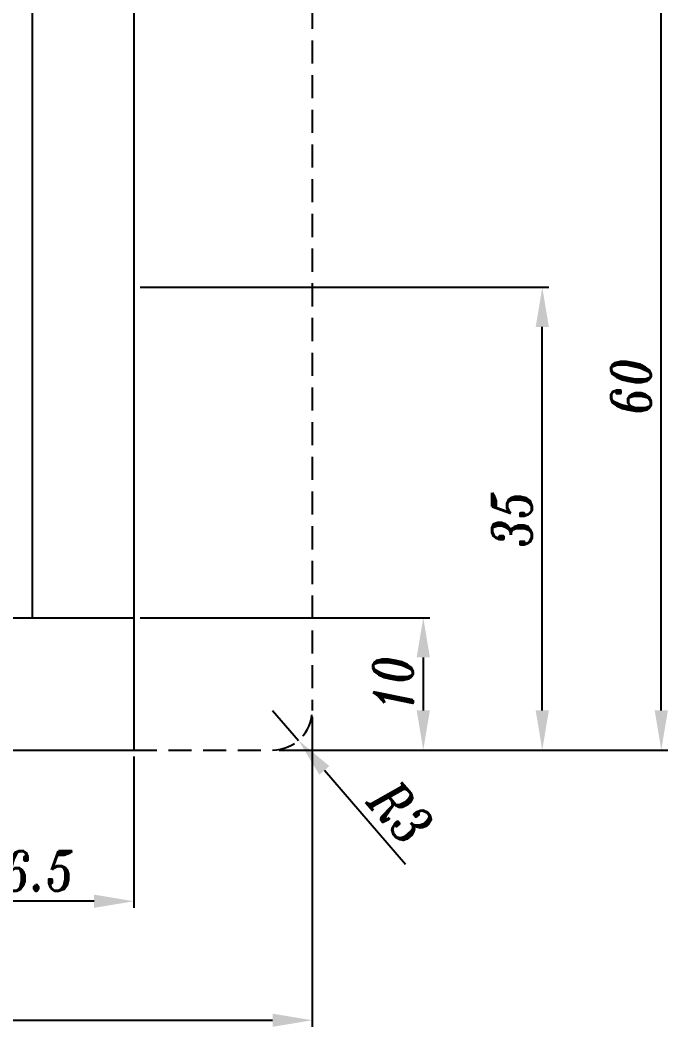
# Model space of a CAD drawing. Extents: x 5 to 829, y 5 to 582.
# Drawn here: x 406.3 to 455.2, y 204.6 to 280.8 of the extents above; entities that cross this region are included whole.
import ezdxf

# ---------------------------------------------------------------- set-up
doc = ezdxf.new("R2010")
doc.units = 0
doc.header["$LTSCALE"] = 7
doc.header["$MEASUREMENT"] = 0
doc.linetypes.add('HIDDEN', pattern=[0.375, 0.25, -0.125])
doc.layers.get('DEFPOINTS').update_dxf_attribs({"linetype": 'CONTINUOUS', "lineweight": 15})
doc.layers.add('DIMENSIONS', color=2, linetype='CONTINUOUS')
doc.layers.add('HIDDEN', color=3, linetype='HIDDEN')
doc.layers.add('OUTLINE', color=7, linetype='CONTINUOUS', lineweight=25)
doc.styles.add('ITALICT', font='ITALICT.shx', dxfattribs={"width": 0.8, "height": 3})
doc.dimstyles.get("Standard").update_dxf_attribs({"dimtxt": 3, "dimasz": 3, "dimexe": 0.5, "dimexo": 0.5, "dimgap": 0.8, "dimtad": 1, "dimdsep": 46, "dimtxsty": 'ITALICT', "dimcen": 0.09, "dimazin": 2, "dimtfac": 1, "dimtmove": 0, "dimatfit": 3, "dimfxl": 1, "dimtolj": 1, "dimtzin": 0, "dimarcsym": 0})

# ---------------------------------------------------------------- blocks, each defined once
blk = doc.blocks.new('*D42')
at = {"layer": 'DEFPOINTS', "color": 0}
for p in [(407.161, 285.567), (454.743, 285.567), (425.341, 225.567)]:
    blk.add_point(p, dxfattribs=at)
at = {"layer": 'DIMENSIONS', "color": 0, "lineweight": -2}
for p, q in [((407.661, 285.567), (455.243, 285.567)), ((454.743, 228.567), (454.743, 282.567)), ((425.841, 225.567), (455.243, 225.567))]:
    blk.add_line(p, q, dxfattribs=at)
at = {"layer": 'DIMENSIONS', "color": 0}
for points in [[(455.243, 282.567), (454.243, 282.567), (454.743, 285.567)], [(454.243, 228.567), (455.243, 228.567), (454.743, 225.567)]]:
    blk.add_solid(points, dxfattribs=at)
at = {"layer": 'DIMENSIONS', "color": 0, "insert": (452.443, 253.067), "char_height": 3, "attachment_point": 5, "rotation": 90, "style": 'ITALICT'}
blk.add_mtext('\\A1;60', dxfattribs=at)
blk = doc.blocks.new('*D57')
at = {"layer": 'DEFPOINTS', "color": 0}
for p in [(276.341, 228.567), (428.341, 228.567), (428.341, 205.127)]:
    blk.add_point(p, dxfattribs=at)
at = {"layer": 'DIMENSIONS', "color": 0, "lineweight": -2}
for p, q in [((276.341, 228.067), (276.341, 204.627)), ((428.341, 228.067), (428.341, 204.627)), ((279.341, 205.127), (425.341, 205.127))]:
    blk.add_line(p, q, dxfattribs=at)
at = {"layer": 'DIMENSIONS', "color": 0}
for points in [[(279.341, 205.627), (279.341, 204.627), (276.341, 205.127)], [(425.341, 204.627), (425.341, 205.627), (428.341, 205.127)]]:
    blk.add_solid(points, dxfattribs=at)
at = {"layer": 'DIMENSIONS', "color": 0, "insert": (352.341, 207.427), "char_height": 3, "attachment_point": 5, "style": 'ITALICT'}
blk.add_mtext('\\A1;%%c152', dxfattribs=at)
blk = doc.blocks.new('*D86')
at = {"layer": 'DEFPOINTS', "color": 0}
for p in [(414.841, 260.567), (445.743, 260.567), (425.341, 225.567)]:
    blk.add_point(p, dxfattribs=at)
at = {"layer": 'DIMENSIONS', "color": 0, "lineweight": -2}
for p, q in [((415.341, 260.567), (446.243, 260.567)), ((445.743, 228.567), (445.743, 257.567)), ((425.841, 225.567), (446.243, 225.567))]:
    blk.add_line(p, q, dxfattribs=at)
at = {"layer": 'DIMENSIONS', "color": 0}
for points in [[(446.243, 257.567), (445.243, 257.567), (445.743, 260.567)], [(445.243, 228.567), (446.243, 228.567), (445.743, 225.567)]]:
    blk.add_solid(points, dxfattribs=at)
at = {"layer": 'DIMENSIONS', "color": 0, "insert": (443.443, 243.067), "char_height": 3, "attachment_point": 5, "rotation": 90, "style": 'ITALICT'}
blk.add_mtext('\\A1;35', dxfattribs=at)
blk = doc.blocks.new('*D87')
at = {"layer": 'DEFPOINTS', "color": 0}
for p in [(425.341, 228.567), (427.302, 226.297)]:
    blk.add_point(p, dxfattribs=at)
at = {"layer": 'DIMENSIONS', "color": 0, "lineweight": -2}
for p, q in [((425.341, 228.567), (427.302, 226.297)), ((435.403, 216.918), (429.263, 224.026))]:
    blk.add_line(p, q, dxfattribs=at)
at = {"layer": 'DIMENSIONS', "color": 0}
blk.add_solid([(429.642, 224.353), (428.885, 223.699), (427.302, 226.297)], dxfattribs=at)
at = {"layer": 'DIMENSIONS', "color": 0, "insert": (435.054, 220.841), "char_height": 3, "attachment_point": 5, "rotation": 310.82061, "style": 'ITALICT'}
blk.add_mtext('\\A1;R3', dxfattribs=at)
blk = doc.blocks.new('*D88')
at = {"layer": 'DEFPOINTS', "color": 0}
for p in [(398.341, 225.567), (414.841, 225.567), (398.341, 214.127)]:
    blk.add_point(p, dxfattribs=at)
at = {"layer": 'DIMENSIONS', "color": 0, "lineweight": -2}
for p, q in [((398.341, 225.067), (398.341, 213.627)), ((414.841, 225.067), (414.841, 213.627)), ((411.841, 214.127), (401.341, 214.127))]:
    blk.add_line(p, q, dxfattribs=at)
at = {"layer": 'DIMENSIONS', "color": 0}
for points in [[(401.341, 214.627), (401.341, 213.627), (398.341, 214.127)], [(411.841, 213.627), (411.841, 214.627), (414.841, 214.127)]]:
    blk.add_solid(points, dxfattribs=at)
at = {"layer": 'DIMENSIONS', "color": 0, "insert": (406.591, 216.427), "char_height": 3, "attachment_point": 5, "style": 'ITALICT'}
blk.add_mtext('\\A1;16.5', dxfattribs=at)
blk = doc.blocks.new('*D89')
at = {"layer": 'DEFPOINTS', "color": 0}
for p in [(414.841, 235.567), (425.341, 225.567), (436.743, 225.567)]:
    blk.add_point(p, dxfattribs=at)
at = {"layer": 'DIMENSIONS', "color": 0, "lineweight": -2}
for p, q in [((415.341, 235.567), (437.243, 235.567)), ((436.743, 232.567), (436.743, 228.567)), ((425.841, 225.567), (437.243, 225.567))]:
    blk.add_line(p, q, dxfattribs=at)
at = {"layer": 'DIMENSIONS', "color": 0}
for points in [[(437.243, 232.567), (436.243, 232.567), (436.743, 235.567)], [(436.243, 228.567), (437.243, 228.567), (436.743, 225.567)]]:
    blk.add_solid(points, dxfattribs=at)
at = {"layer": 'DIMENSIONS', "color": 0, "insert": (434.443, 230.567), "char_height": 3, "attachment_point": 5, "rotation": 90, "style": 'ITALICT'}
blk.add_mtext('\\A1;10', dxfattribs=at)

msp = doc.modelspace()

# ---------------------------------------------------------------- linework, layer by layer
at = {"layer": 'HIDDEN'}
for p, q in [((428.3411, 407.8668), (428.3411, 228.5668)), ((414.8411, 225.5668), (425.3411, 225.5668))]:
    msp.add_line(p, q, dxfattribs=at)
msp.add_arc((425.3411, 228.5668), 3, 270, 0, dxfattribs=at)
at = {"layer": 'OUTLINE'}
for p, q in [((414.8411, 502.6168), (414.8411, 225.5668)), ((407.1609, 285.5668), (407.1609, 235.5668)), ((398.3411, 235.5668), (414.8411, 235.5668)), ((352.3411, 225.5668), (414.8411, 225.5668))]:
    msp.add_line(p, q, dxfattribs=at)

# ---------------------------------------------------------------- dimensions: what is measured, and where the dimension line sits
at = {"layer": 'DIMENSIONS'}
for base, p2, picture, middle in [((454.743, 285.5668), (407.1609, 285.5668), '*D42', (454.743, 253.0668)), ((445.743, 260.5668), (414.8411, 260.5668), '*D86', (445.743, 243.0668))]:
    dim = msp.add_linear_dim(base=base, p1=(425.3411, 225.5668), p2=p2, angle=90, dimstyle='Standard', override={"dimtmove": 0}, dxfattribs=at)
    dim.commit()
    dim.dimension.update_dxf_attribs({"geometry": picture, "text_midpoint": middle, "dimtype": 160})
dim = msp.add_linear_dim(base=(436.743, 225.5668), p1=(414.8411, 235.5668), p2=(425.3411, 225.5668), angle=90, dimstyle='Standard', override={"dimtmove": 0}, dxfattribs=at)
dim.commit()
dim.dimension.update_dxf_attribs({"geometry": '*D89', "text_midpoint": (434.443, 230.5668)})
dim = msp.add_linear_dim(base=(428.3411, 205.1266), p1=(276.3411, 228.5668), p2=(428.3411, 228.5668), text='%%c<>', dimstyle='Standard', override={"dimtmove": 0}, dxfattribs=at)
dim.commit()
dim.dimension.update_dxf_attribs({"geometry": '*D57', "text_midpoint": (352.3411, 205.1266), "dimtype": 160})
dim = msp.add_radius_dim(center=(425.3411, 228.5668), mpoint=(427.3022, 226.2965), dimstyle='Standard', dxfattribs=at)
dim.commit()
dim.dimension.update_dxf_attribs({"geometry": '*D87', "text_midpoint": (435.0544, 220.8405)})
dim = msp.add_linear_dim(base=(398.3411, 214.1266), p1=(414.8411, 225.5668), p2=(398.3411, 225.5668), dimstyle='Standard', dxfattribs=at)
dim.commit()
dim.dimension.update_dxf_attribs({"geometry": '*D88', "text_midpoint": (406.5911, 216.4266)})

doc.saveas('drawing.dxf')
